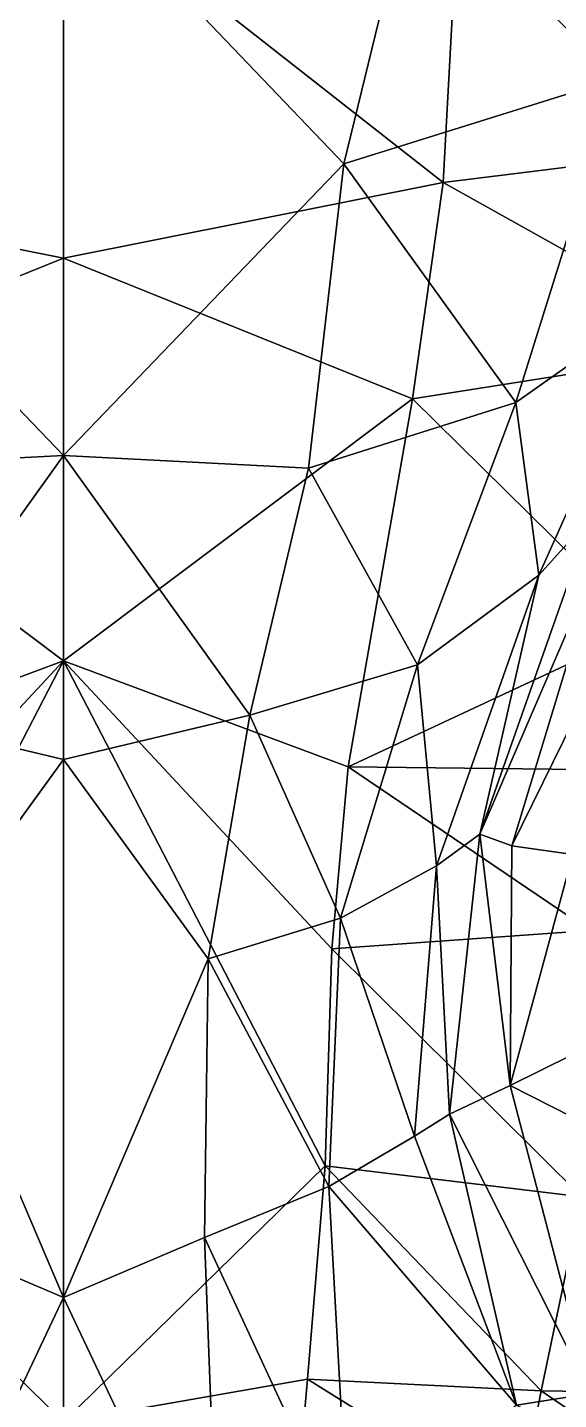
# Model space of a CAD drawing. Extents: x -1.07 to 1.07, y -3.15 to 5.89.
# Drawn here: x -0.021 to 0.292, y -0.557 to 0.252 of the extents above; entities that cross this region are included whole.
import ezdxf

# ---------------------------------------------------------------- set-up
doc = ezdxf.new("R2010")
doc.units = 0
doc.layers.add('TRICERTP$LWO', color=1, linetype='CONTINUOUS')

msp = doc.modelspace()

# ---------------------------------------------------------------- linework, layer by layer
at = {"layer": 'TRICERTP$LWO'}
for points in [[(0.20653, 0.34082, 1.13133), (0.38782, 0.36183, 1.3013), (0.32652, 0.22193, 1.29426)], [(-0.20653, 0.34082, 1.13133), (0, 0.3446, 1.0695), (-0.16529, 0.17155, 1.15197)], [(0, -0.00056, 1.11697), (-0.16529, 0.17155, 1.15197), (0, 0.3446, 1.0695)], [(0, 0.3446, 1.0695), (0.20653, 0.34082, 1.13133), (0.16529, 0.17155, 1.15197)], [(0.16529, 0.17155, 1.15197), (0, -0.00056, 1.11697), (0, 0.3446, 1.0695)], [(0.32652, 0.22193, 1.29426), (0.16529, 0.17155, 1.15197), (0.20653, 0.34082, 1.13133)], [(0.43046, 0.18616, 2.9414), (0.44649, 0.34519, 2.95412), (0.23272, 0.32298, 3.11379)], [(-0.23272, 0.32298, 3.11379), (-0.22382, 0.16055, 3.08598), (0, 0.33631, 3.15245)], [(0, 0.33631, 3.15245), (-0.22382, 0.16055, 3.08598), (0, 0.11583, 3.09865)], [(0.22382, 0.16055, 3.08598), (0.23272, 0.32298, 3.11379), (0, 0.33631, 3.15245)], [(0.22382, 0.16055, 3.08598), (0, 0.33631, 3.15245), (0, 0.11583, 3.09865)], [(0.23272, 0.32298, 3.11379), (0.22382, 0.16055, 3.08598), (0.43046, 0.18616, 2.9414)], [(0.16529, 0.17155, 1.15197), (0.32652, 0.22193, 1.29426), (0.26684, 0.03071, 1.283)], [(0.3534, 0.09194, 1.40905), (0.26684, 0.03071, 1.283), (0.32652, 0.22193, 1.29426)], [(0.39802, 0.06315, 2.93596), (0.43046, 0.18616, 2.9414), (0.22382, 0.16055, 3.08598)], [(0, -0.00056, 1.11697), (-0.14456, -0.00801, 1.16083), (-0.16529, 0.17155, 1.15197)], [(0.14456, -0.00801, 1.16083), (0, -0.00056, 1.11697), (0.16529, 0.17155, 1.15197)], [(0.26684, 0.03071, 1.283), (0.14456, -0.00801, 1.16083), (0.16529, 0.17155, 1.15197)], [(-0.22382, 0.16055, 3.08598), (-0.20573, 0.03285, 3.06227), (0, 0.11583, 3.09865)], [(0.20573, 0.03285, 3.06227), (0.22382, 0.16055, 3.08598), (0, 0.11583, 3.09865)], [(0.22382, 0.16055, 3.08598), (0.20573, 0.03285, 3.06227), (0.39802, 0.06315, 2.93596)], [(0, -0.12157, 3.02799), (0, 0.11583, 3.09865), (-0.20573, 0.03285, 3.06227)], [(0, 0.11583, 3.09865), (0, -0.12157, 3.02799), (0.20573, 0.03285, 3.06227)], [(0.26684, 0.03071, 1.283), (0.3534, 0.09194, 1.40905), (0.28042, -0.07108, 1.36651)], [(0.28042, -0.07108, 1.36651), (0.3534, 0.09194, 1.40905), (0.31135, -0.03666, 1.42051)], [(0.34311, -0.10232, 2.91143), (0.39802, 0.06315, 2.93596), (0.20573, 0.03285, 3.06227)], [(-0.20573, 0.03285, 3.06227), (-0.16791, -0.18427, 2.99805), (0, -0.12157, 3.02799)], [(0.16791, -0.18427, 2.99805), (0.20573, 0.03285, 3.06227), (0, -0.12157, 3.02799)], [(0.20573, 0.03285, 3.06227), (0.16791, -0.18427, 2.99805), (0.34311, -0.10232, 2.91143)], [(0.14456, -0.00801, 1.16083), (0.26684, 0.03071, 1.283), (0.20884, -0.12402, 1.26007)], [(0.20884, -0.12402, 1.26007), (0.26684, 0.03071, 1.283), (0.28042, -0.07108, 1.36651)], [(-0.14456, -0.00801, 1.16083), (0, -0.00056, 1.11697), (-0.10981, -0.15369, 1.15126)], [(0, -0.00056, 1.11697), (0, -0.17995, 1.13455), (-0.10981, -0.15369, 1.15126)], [(0, -0.00056, 1.11697), (0.14456, -0.00801, 1.16083), (0.10981, -0.15369, 1.15126)], [(0, -0.17995, 1.13455), (0, -0.00056, 1.11697), (0.10981, -0.15369, 1.15126)], [(0.10981, -0.15369, 1.15126), (0.14456, -0.00801, 1.16083), (0.20884, -0.12402, 1.26007)], [(0.28042, -0.07108, 1.36651), (0.31135, -0.03666, 1.42051), (0.24561, -0.22392, 1.34436)], [(0.24561, -0.22392, 1.34436), (0.31135, -0.03666, 1.42051), (0.31656, -0.05935, 1.38222)], [(0.26444, -0.23077, 1.2972), (0.24561, -0.22392, 1.34436), (0.31656, -0.05935, 1.38222)], [(0.26444, -0.23077, 1.2972), (0.31656, -0.05935, 1.38222), (0.3313, -0.09496, 1.28569)], [(0.20884, -0.12402, 1.26007), (0.28042, -0.07108, 1.36651), (0.21992, -0.24264, 1.30341)], [(0.21992, -0.24264, 1.30341), (0.28042, -0.07108, 1.36651), (0.24561, -0.22392, 1.34436)], [(0.30037, -0.23588, 1.20358), (0.26444, -0.23077, 1.2972), (0.3313, -0.09496, 1.28569)], [(0.32224, -0.1859, 2.89129), (0.34311, -0.10232, 2.91143), (0.16791, -0.18427, 2.99805)], [(-0.16791, -0.18427, 2.99805), (-0.15822, -0.2915, 2.945), (0, -0.12157, 3.02799)], [(-0.15822, -0.2915, 2.945), (-0.15426, -0.41964, 2.84728), (0, -0.12157, 3.02799)], [(-0.15426, -0.41964, 2.84728), (0, -0.57065, 2.73127), (0, -0.12157, 3.02799)], [(0.15822, -0.2915, 2.945), (0.16791, -0.18427, 2.99805), (0, -0.12157, 3.02799)], [(0.15426, -0.41964, 2.84728), (0.15822, -0.2915, 2.945), (0, -0.12157, 3.02799)], [(0, -0.57065, 2.73127), (0.15426, -0.41964, 2.84728), (0, -0.12157, 3.02799)], [(0.10981, -0.15369, 1.15126), (0.20884, -0.12402, 1.26007), (0.16331, -0.27344, 1.21141)], [(0.16331, -0.27344, 1.21141), (0.20884, -0.12402, 1.26007), (0.21992, -0.24264, 1.30341)], [(-0.10981, -0.15369, 1.15126), (0, -0.17995, 1.13455), (-0.08532, -0.29736, 1.14893)], [(0, -0.17995, 1.13455), (0.10981, -0.15369, 1.15126), (0.08532, -0.29736, 1.14893)], [(0.08532, -0.29736, 1.14893), (0.10981, -0.15369, 1.15126), (0.16331, -0.27344, 1.21141)], [(0, -0.17995, 1.13455), (0, -0.49726, 1.15999), (-0.08532, -0.29736, 1.14893)], [(0, -0.49726, 1.15999), (0, -0.17995, 1.13455), (0.08532, -0.29736, 1.14893)], [(0.15822, -0.2915, 2.945), (0.31039, -0.28077, 2.85145), (0.16791, -0.18427, 2.99805)], [(0.31039, -0.28077, 2.85145), (0.32224, -0.1859, 2.89129), (0.16791, -0.18427, 2.99805)], [(0.21992, -0.24264, 1.30341), (0.24561, -0.22392, 1.34436), (0.22767, -0.38914, 1.2943)], [(0.26341, -0.37227, 1.24147), (0.22767, -0.38914, 1.2943), (0.24561, -0.22392, 1.34436)], [(0.24561, -0.22392, 1.34436), (0.26444, -0.23077, 1.2972), (0.26341, -0.37227, 1.24147)], [(0.26444, -0.23077, 1.2972), (0.30037, -0.23588, 1.20358), (0.26341, -0.37227, 1.24147)], [(0.16331, -0.27344, 1.21141), (0.21992, -0.24264, 1.30341), (0.20706, -0.40208, 1.26667)], [(0.20706, -0.40208, 1.26667), (0.21992, -0.24264, 1.30341), (0.22767, -0.38914, 1.2943)], [(0.33811, -0.33528, 1.0947), (0.26341, -0.37227, 1.24147), (0.30037, -0.23588, 1.20358)], [(0.08532, -0.29736, 1.14893), (0.16331, -0.27344, 1.21141), (0.15651, -0.43177, 1.19741)], [(0.15651, -0.43177, 1.19741), (0.16331, -0.27344, 1.21141), (0.20706, -0.40208, 1.26667)], [(0.30578, -0.43781, 2.73583), (0.31039, -0.28077, 2.85145), (0.15822, -0.2915, 2.945)], [(-0.08532, -0.29736, 1.14893), (0, -0.49726, 1.15999), (-0.08311, -0.46191, 1.1496)], [(0, -0.49726, 1.15999), (0.08532, -0.29736, 1.14893), (0.08311, -0.46191, 1.1496)], [(0.08311, -0.46191, 1.1496), (0.08532, -0.29736, 1.14893), (0.15651, -0.43177, 1.19741)], [(0.15426, -0.41964, 2.84728), (0.30578, -0.43781, 2.73583), (0.15822, -0.2915, 2.945)], [(0.26341, -0.37227, 1.24147), (0.33811, -0.33528, 1.0947), (0.36183, -0.42208, 1.09253)], [(0.22767, -0.38914, 1.2943), (0.26341, -0.37227, 1.24147), (0.31082, -0.55387, 1.24405)], [(0.36183, -0.42208, 1.09253), (0.31082, -0.55387, 1.24405), (0.26341, -0.37227, 1.24147)], [(0.20706, -0.40208, 1.26667), (0.22767, -0.38914, 1.2943), (0.26718, -0.56068, 1.25553)], [(0.31082, -0.55387, 1.24405), (0.26718, -0.56068, 1.25553), (0.22767, -0.38914, 1.2943)], [(0.15651, -0.43177, 1.19741), (0.20706, -0.40208, 1.26667), (0.26718, -0.56068, 1.25553)], [(-0.15426, -0.41964, 2.84728), (-0.14389, -0.54546, 2.74481), (0, -0.57065, 2.73127)], [(0.14389, -0.54546, 2.74481), (0.15426, -0.41964, 2.84728), (0, -0.57065, 2.73127)], [(0.14389, -0.54546, 2.74481), (0.28174, -0.55226, 2.65648), (0.15426, -0.41964, 2.84728)], [(0.28174, -0.55226, 2.65648), (0.30578, -0.43781, 2.73583), (0.15426, -0.41964, 2.84728)], [(0.08311, -0.46191, 1.1496), (0.15651, -0.43177, 1.19741), (0.16819, -0.64551, 1.18145)], [(0.16819, -0.64551, 1.18145), (0.15651, -0.43177, 1.19741), (0.26718, -0.56068, 1.25553)], [(0.28174, -0.55226, 2.65648), (0.40905, -0.5542, 2.52382), (0.30578, -0.43781, 2.73583)], [(-0.08311, -0.46191, 1.1496), (0, -0.49726, 1.15999), (-0.09182, -0.69137, 1.15236)], [(0, -0.49726, 1.15999), (0.08311, -0.46191, 1.1496), (0.09182, -0.69137, 1.15236)], [(0.09182, -0.69137, 1.15236), (0.08311, -0.46191, 1.1496), (0.16819, -0.64551, 1.18145)], [(0, -0.7264, 1.17609), (-0.09182, -0.69137, 1.15236), (0, -0.49726, 1.15999)], [(0.09182, -0.69137, 1.15236), (0, -0.7264, 1.17609), (0, -0.49726, 1.15999)], [(-0.14389, -0.54546, 2.74481), (-0.13762, -0.61673, 2.69141), (0, -0.57065, 2.73127)], [(0.13762, -0.61673, 2.69141), (0.14389, -0.54546, 2.74481), (0, -0.57065, 2.73127)], [(0.13762, -0.61673, 2.69141), (0.26795, -0.62295, 2.60312), (0.14389, -0.54546, 2.74481)], [(0.26795, -0.62295, 2.60312), (0.28174, -0.55226, 2.65648), (0.14389, -0.54546, 2.74481)], [(0.26718, -0.56068, 1.25553), (0.31082, -0.55387, 1.24405), (0.359, -0.61609, 1.3333)], [(0.26795, -0.62295, 2.60312), (0.38656, -0.62391, 2.46842), (0.28174, -0.55226, 2.65648)], [(0.38656, -0.62391, 2.46842), (0.40905, -0.5542, 2.52382), (0.28174, -0.55226, 2.65648)]]:
    msp.add_3dface(points, dxfattribs=at)

doc.saveas('drawing.dxf')
